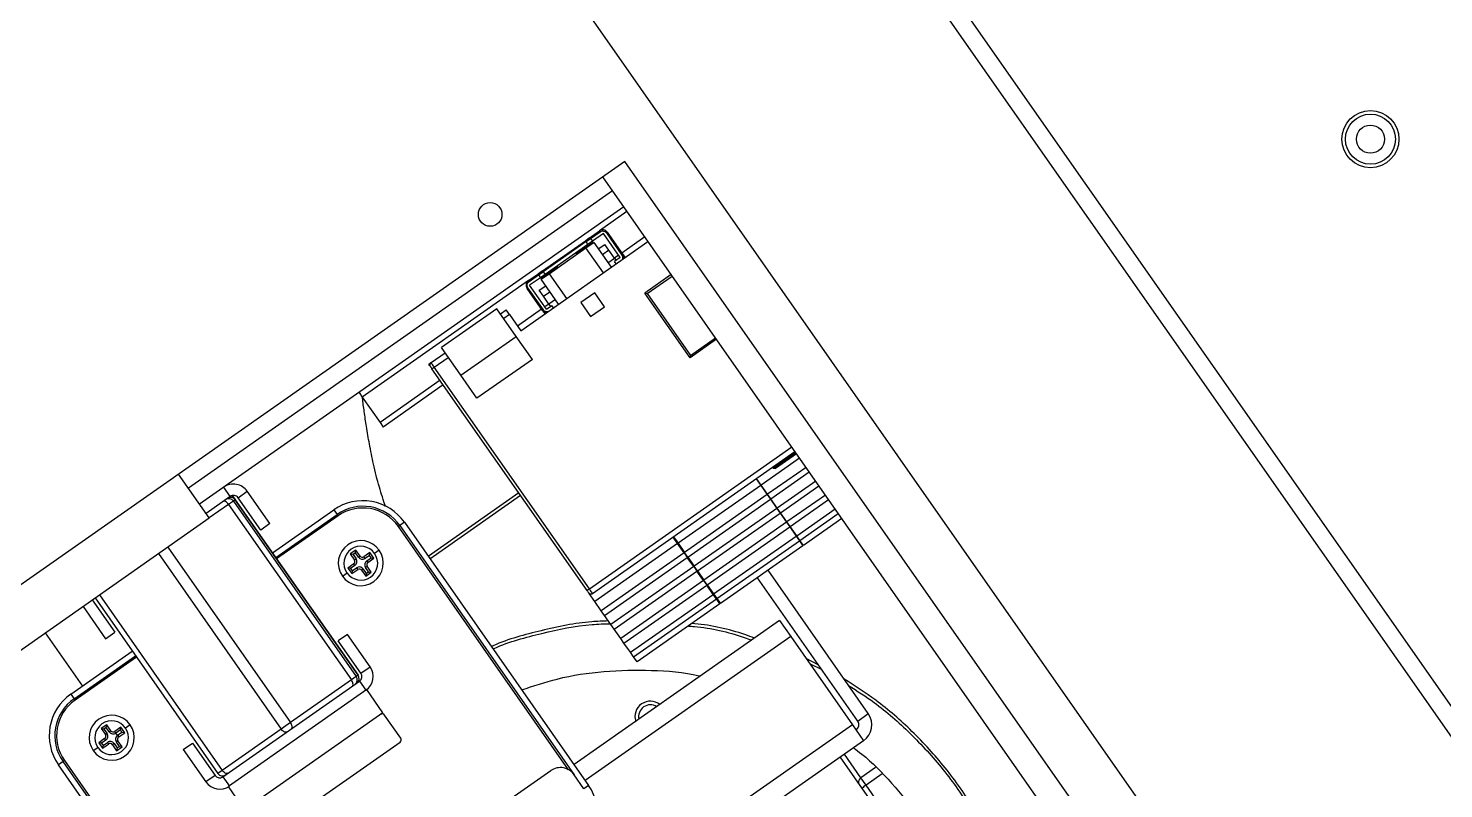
# Model space of a CAD drawing. Header units: millimetres. Extents: x 152904052 to 153933663, y 538271515 to 539240469.
# Drawn here: x 153458949.4 to 153459200.7, y 538574194.4 to 538574329.4 of the extents above; entities that cross this region are included whole.
import ezdxf

# ---------------------------------------------------------------- set-up
doc = ezdxf.new("R2010")
doc.units = ezdxf.units.MM
doc.layers.add('POWR', color=5, linetype='Continuous')

msp = doc.modelspace()

# ---------------------------------------------------------------- linework, layer by layer
at = {"layer": 'POWR', "color": 7}
for p, q in [((153459059.09, 538574413.23), (153459245.81, 538574146.57)), ((153459056.55, 538574411.45), (153459243.31, 538574144.73)), ((153459014.04, 538574381.68), (153459200.8, 538574114.96)), ((153459055.37, 538574305.75), (153458743.64, 538574087.48)), ((153459175.82, 538574133.73), (153459055.37, 538574305.75)), ((153459171.88, 538574130.98), (153459051.43, 538574303)), ((153459053.18, 538574300.5), (153458977.86, 538574247.76)), ((153459055.16, 538574297.67), (153458979.84, 538574244.93)), ((153459055.73, 538574296.85), (153459050.84, 538574293.43)), ((153459036.86, 538574275.7), (153459059.46, 538574291.53)), ((153459040.72, 538574286.34), (153459048.34, 538574291.68)), ((153459048.46, 538574291.51), (153459040.84, 538574286.18)), ((153459046.74, 538574289.34), (153459049.73, 538574291.43)), ((153459048.34, 538574291.68), (153459048.46, 538574291.51)), ((153459048.46, 538574291.51), (153459049.27, 538574292.09)), ((153459048.8, 538574291.02), (153459048.46, 538574291.51)), ((153459049.62, 538574291.6), (153459048.8, 538574291.02)), ((153459049, 538574292.14), (153459050.84, 538574293.43)), ((153459049.27, 538574292.09), (153459050.95, 538574293.26)), ((153459049.27, 538574292.09), (153459049.62, 538574291.6)), ((153459051.54, 538574292.94), (153459049.62, 538574291.6)), ((153459049.73, 538574291.43), (153459049.62, 538574291.6)), ((153459050.84, 538574293.43), (153459050.95, 538574293.26)), ((153459054.53, 538574288.68), (153459051.54, 538574292.94)), ((153459052.07, 538574293.07), (153459052.23, 538574293.18)), ((153459052.07, 538574293.07), (153459054.82, 538574289.13)), ((153459052.23, 538574293.18), (153459054.99, 538574289.25)), ((153459058.89, 538574292.35), (153459054.81, 538574289.49)), ((153459048.8, 538574291.02), (153459041.18, 538574285.69)), ((153459041.89, 538574285.81), (153459048.44, 538574290.4)), ((153459046.63, 538574289.5), (153459046.8, 538574289.26)), ((153459048.44, 538574290.4), (153459049.83, 538574291.38)), ((153459051.54, 538574285.98), (153459048.44, 538574290.4)), ((153459049.83, 538574291.38), (153459052.93, 538574286.95)), ((153459050.63, 538574290.23), (153459051.78, 538574291.03)), ((153459052.53, 538574289.97), (153459051.38, 538574289.17)), ((153459052.53, 538574289.97), (153459051.78, 538574291.03)), ((153459053.5, 538574288.58), (153459052.53, 538574289.97)), ((153459054.24, 538574289.09), (153459053.5, 538574288.58)), ((153459054.99, 538574289.25), (153459054.82, 538574289.13)), ((153459054.99, 538574289.25), (153459055.39, 538574288.68)), ((153459040.48, 538574284.95), (153459043.47, 538574287.04)), ((153459043.52, 538574286.96), (153459043.35, 538574287.21)), ((153459052.36, 538574287.77), (153459053.5, 538574288.58)), ((153459053.5, 538574288.58), (153459053.79, 538574288.17)), ((153459054.53, 538574288.68), (153459053.54, 538574288)), ((153459053.83, 538574287.59), (153459053.54, 538574288)), ((153459038.22, 538574284.59), (153459008.73, 538574263.94)), ((153459038.22, 538574284.59), (153459040.07, 538574285.88)), ((153459038.34, 538574284.43), (153459038.22, 538574284.59)), ((153459038.34, 538574284.43), (153459040.02, 538574285.61)), ((153459040.36, 538574285.11), (153459038.44, 538574283.77)), ((153459040.02, 538574285.61), (153459040.84, 538574286.18)), ((153459040.02, 538574285.61), (153459040.36, 538574285.11)), ((153459041.18, 538574285.69), (153459040.36, 538574285.11)), ((153459040.36, 538574285.11), (153459040.48, 538574284.95)), ((153459040.49, 538574284.84), (153459041.89, 538574285.81)), ((153459043.59, 538574280.42), (153459040.49, 538574284.84)), ((153459040.84, 538574286.18), (153459040.72, 538574286.34)), ((153459040.84, 538574286.18), (153459041.18, 538574285.69)), ((153459041.89, 538574285.81), (153459044.98, 538574281.39)), ((153459063.58, 538574285.65), (153459058.92, 538574282.38)), ((153459059.34, 538574282.31), (153459063.76, 538574285.4)), ((153459037.98, 538574283.2), (153459038.14, 538574283.32)), ((153459040.73, 538574279.27), (153459037.98, 538574283.2)), ((153459040.9, 538574279.38), (153459038.14, 538574283.32)), ((153459041.42, 538574279.51), (153459038.44, 538574283.77)), ((153459040.15, 538574282.89), (153459041.3, 538574283.69)), ((153459040.9, 538574281.82), (153459040.15, 538574282.89)), ((153459040.9, 538574281.82), (153459042.04, 538574282.63)), ((153459041.87, 538574280.43), (153459040.9, 538574281.82)), ((153459050.01, 538574282.41), (153459047.55, 538574280.69)), ((153459051.73, 538574279.95), (153459050.01, 538574282.41)), ((153459058.92, 538574282.38), (153459059.34, 538574282.31)), ((153459066.95, 538574270.91), (153459058.92, 538574282.38)), ((153459059.34, 538574282.31), (153459067.02, 538574271.33)), ((153459032.62, 538574279.6), (153459022.8, 538574272.72)), ((153459036.07, 538574274.69), (153459032.62, 538574279.6)), ((153459033.27, 538574278.68), (153459034.28, 538574279.39)), ((153459034.85, 538574278.57), (153459034.28, 538574279.39)), ((153459040.56, 538574279.51), (153459036.29, 538574276.52)), ((153459040.9, 538574279.38), (153459040.73, 538574279.27)), ((153459040.73, 538574279.27), (153459041.13, 538574278.7)), ((153459041.87, 538574280.43), (153459041.13, 538574279.92)), ((153459041.42, 538574279.51), (153459042.4, 538574280.19)), ((153459043.02, 538574281.23), (153459041.87, 538574280.43)), ((153459041.87, 538574280.43), (153459042.16, 538574280.02)), ((153459042.69, 538574279.78), (153459042.4, 538574280.19)), ((153459047.55, 538574280.69), (153459049.27, 538574278.23)), ((153459049.27, 538574278.23), (153459051.73, 538574279.95)), ((153459034.85, 538574278.57), (153459033.84, 538574277.86)), ((153459034.85, 538574278.57), (153459036.86, 538574275.7)), ((153459026.24, 538574267.8), (153459036.07, 538574274.69)), ((153459038.93, 538574270.59), (153459036.07, 538574274.69)), ((153459071.61, 538574274.18), (153459066.95, 538574270.91)), ((153459067.02, 538574271.33), (153459071.44, 538574274.42)), ((153459020.94, 538574270.05), (153459023.44, 538574271.8)), ((153459026.24, 538574267.8), (153459022.8, 538574272.72)), ((153459066.95, 538574270.91), (153459067.02, 538574271.33)), ((153459020.53, 538574269.76), (153459020.94, 538574270.05)), ((153459020.72, 538574269.5), (153459020.53, 538574269.76)), ((153459048.64, 538574229.62), (153459021.1, 538574268.94)), ((153459021.51, 538574269.23), (153459024.01, 538574270.98)), ((153459049.05, 538574229.91), (153459021.51, 538574269.23)), ((153459038.93, 538574270.59), (153459029.1, 538574263.71)), ((153459022.54, 538574266.9), (153459011.89, 538574259.44)), ((153459029.1, 538574263.71), (153459026.24, 538574267.8)), ((153459008.16, 538574264.76), (153459008.73, 538574263.94)), ((153459008.73, 538574263.94), (153459011.89, 538574259.44)), ((153459023.11, 538574266.08), (153459012.46, 538574258.62)), ((153459011.89, 538574259.44), (153459012.46, 538574258.62)), ((153459049.05, 538574229.91), (153459084.99, 538574255.08)), ((153459049.62, 538574229.09), (153459085.56, 538574254.26)), ((153459081.7, 538574251.31), (153459085.68, 538574254.09)), ((153459085.85, 538574253.85), (153459082.12, 538574251.24)), ((153459086.37, 538574253.1), (153459079.55, 538574248.32)), ((153459087.52, 538574251.46), (153459080.7, 538574246.69)), ((153459081.59, 538574251.48), (153459081.7, 538574251.31)), ((153459081.7, 538574251.31), (153459082.12, 538574251.24)), ((153458981.56, 538574242.48), (153458976.11, 538574250.26)), ((153459078.66, 538574249.42), (153459079.47, 538574248.27)), ((153459079.55, 538574248.32), (153459078.74, 538574249.48)), ((153459081.27, 538574245.87), (153459088.09, 538574250.64)), ((153459089.24, 538574249.01), (153459082.42, 538574244.23)), ((153458985.29, 538574246.31), (153458980.99, 538574243.29)), ((153458985.29, 538574246.31), (153458984.14, 538574247.94)), ((153458985.57, 538574246.44), (153458985.87, 538574246.01)), ((153458985.66, 538574246.47), (153458986.17, 538574245.75)), ((153458986.19, 538574245.72), (153458985.67, 538574246.47)), ((153458986.68, 538574246.06), (153458988.32, 538574247.21)), ((153458992.33, 538574241.47), (153458988.32, 538574247.21)), ((153459036.53, 538574246.91), (153459020.46, 538574235.66)), ((153459020.74, 538574235.25), (153459036.82, 538574246.5)), ((153459079.47, 538574248.27), (153459064.8, 538574238)), ((153459080.61, 538574246.63), (153459065.95, 538574236.36)), ((153459079.47, 538574248.27), (153459080.61, 538574246.63)), ((153459080.7, 538574246.69), (153459079.55, 538574248.32)), ((153459080.61, 538574246.63), (153459081.19, 538574245.81)), ((153459081.27, 538574245.87), (153459080.7, 538574246.69)), ((153459082.99, 538574243.41), (153459089.81, 538574248.19)), ((153459090.96, 538574246.55), (153459084.14, 538574241.77)), ((153458984.99, 538574244.88), (153458981.56, 538574242.48)), ((153458985.85, 538574245.48), (153458984.99, 538574244.88)), ((153458984.99, 538574244.88), (153459006.79, 538574213.75)), ((153458986.19, 538574245.72), (153458985.85, 538574245.48)), ((153458985.85, 538574245.48), (153459007.65, 538574214.35)), ((153459007.99, 538574214.59), (153458986.19, 538574245.72)), ((153458986.19, 538574245.72), (153459007.99, 538574214.59)), ((153458986.19, 538574245.72), (153458986.19, 538574245.72)), ((153458990.7, 538574240.33), (153458986.68, 538574246.06)), ((153458992.79, 538574236.3), (153459003.68, 538574243.92)), ((153459003.68, 538574243.92), (153459004.25, 538574243.11)), ((153459066.52, 538574235.54), (153459081.19, 538574245.81)), ((153459082.33, 538574244.17), (153459067.67, 538574233.9)), ((153459081.19, 538574245.81), (153459082.33, 538574244.17)), ((153459082.42, 538574244.23), (153459081.27, 538574245.87)), ((153459082.33, 538574244.17), (153459082.91, 538574243.35)), ((153459082.99, 538574243.41), (153459082.42, 538574244.23)), ((153459084.71, 538574240.95), (153459091.53, 538574245.73)), ((153459085.86, 538574239.31), (153459092.68, 538574244.09)), ((153458760.39, 538574087.61), (153458981.56, 538574242.48)), ((153458992.33, 538574241.47), (153458990.7, 538574240.33)), ((153458993.36, 538574235.48), (153459004.25, 538574243.11)), ((153459004.43, 538574242.86), (153458993.53, 538574235.23)), ((153459004.43, 538574242.86), (153459004.25, 538574243.11)), ((153459015.15, 538574240.97), (153459015.4, 538574241.14)), ((153459016.21, 538574241.71), (153459015.4, 538574241.14)), ((153459015.4, 538574241.14), (153459046.37, 538574196.91)), ((153459016.21, 538574241.71), (153459048.91, 538574195.02)), ((153459068.24, 538574233.08), (153459082.91, 538574243.35)), ((153459084.05, 538574241.71), (153459069.39, 538574231.45)), ((153459082.91, 538574243.35), (153459084.05, 538574241.71)), ((153459084.14, 538574241.77), (153459082.99, 538574243.41)), ((153459084.05, 538574241.71), (153459084.63, 538574240.89)), ((153459084.71, 538574240.95), (153459084.14, 538574241.77)), ((153459086.43, 538574238.49), (153459093.25, 538574243.27)), ((153459093.88, 538574242.38), (153459087.05, 538574237.6)), ((153459045.37, 538574197.81), (153459015.15, 538574240.97)), ((153459064.72, 538574237.94), (153459063.91, 538574239.1)), ((153459063.99, 538574239.16), (153459064.8, 538574238)), ((153459069.97, 538574230.63), (153459084.63, 538574240.89)), ((153459071.11, 538574228.99), (153459085.78, 538574239.26)), ((153459084.63, 538574240.89), (153459085.78, 538574239.26)), ((153459085.86, 538574239.31), (153459084.71, 538574240.95)), ((153459085.78, 538574239.26), (153459086.35, 538574238.44)), ((153459086.43, 538574238.49), (153459085.86, 538574239.31)), ((153458972.54, 538574236.16), (153458994.34, 538574205.03)), ((153458974.18, 538574237.31), (153458995.98, 538574206.18)), ((153459007.59, 538574236.77), (153459006.61, 538574236.09)), ((153459007.5, 538574236.28), (153459007.1, 538574236)), ((153459007.5, 538574236.28), (153459007.59, 538574236.77)), ((153459008.05, 538574235.51), (153459007.5, 538574236.28)), ((153459008.33, 538574235.71), (153459007.59, 538574236.77)), ((153459010.1, 538574236.33), (153459009.03, 538574235.59)), ((153459010.01, 538574235.84), (153459010.1, 538574236.33)), ((153459010.78, 538574235.35), (153459010.1, 538574236.33)), ((153459011.75, 538574236.76), (153459010.93, 538574236.18)), ((153459064.72, 538574237.94), (153459050.02, 538574227.65)), ((153459065.87, 538574236.3), (153459051.17, 538574226.01)), ((153459065.87, 538574236.3), (153459064.72, 538574237.94)), ((153459064.8, 538574238), (153459065.95, 538574236.36)), ((153459065.87, 538574236.3), (153459066.44, 538574235.48)), ((153459066.52, 538574235.54), (153459065.95, 538574236.36)), ((153459071.69, 538574228.17), (153459086.35, 538574238.44)), ((153459086.97, 538574237.55), (153459072.31, 538574227.28)), ((153459086.35, 538574238.44), (153459086.97, 538574237.55)), ((153459087.05, 538574237.6), (153459086.43, 538574238.49)), ((153459007.23, 538574234.32), (153459006.16, 538574233.58)), ((153459007.1, 538574236), (153459006.61, 538574236.09)), ((153459006.61, 538574236.09), (153459007.35, 538574235.02)), ((153459007.43, 538574234.04), (153459006.65, 538574233.49)), ((153459006.94, 538574233.08), (153459007.72, 538574233.63)), ((153459007.1, 538574236), (153459007.64, 538574235.22)), ((153459007.43, 538574234.04), (153459007.23, 538574234.32)), ((153459007.64, 538574235.22), (153459007.35, 538574235.02)), ((153459007.72, 538574233.63), (153459007.92, 538574233.34)), ((153459008.05, 538574235.51), (153459008.33, 538574235.71)), ((153459009.23, 538574235.3), (153459009.03, 538574235.59)), ((153459010.01, 538574235.84), (153459009.23, 538574235.3)), ((153459009.31, 538574233.7), (153459009.6, 538574233.91)), ((153459009.85, 538574232.93), (153459009.31, 538574233.7)), ((153459009.52, 538574234.89), (153459010.29, 538574235.43)), ((153459009.52, 538574234.89), (153459009.72, 538574234.6)), ((153459010.34, 538574232.84), (153459009.6, 538574233.91)), ((153459009.72, 538574234.6), (153459010.78, 538574235.35)), ((153459010.29, 538574235.43), (153459010.01, 538574235.84)), ((153459010.29, 538574235.43), (153459010.78, 538574235.35)), ((153459051.74, 538574225.19), (153459066.44, 538574235.48)), ((153459067.59, 538574233.85), (153459052.89, 538574223.55)), ((153459067.59, 538574233.85), (153459066.44, 538574235.48)), ((153459066.52, 538574235.54), (153459067.67, 538574233.9)), ((153459067.59, 538574233.85), (153459068.16, 538574233.03)), ((153459068.24, 538574233.08), (153459067.67, 538574233.9)), ((153459005.2, 538574232.17), (153459006.02, 538574232.74)), ((153459006.16, 538574233.58), (153459006.85, 538574232.6)), ((153459006.65, 538574233.49), (153459006.16, 538574233.58)), ((153459006.65, 538574233.49), (153459006.94, 538574233.08)), ((153459006.85, 538574232.6), (153459007.92, 538574233.34)), ((153459006.94, 538574233.08), (153459006.85, 538574232.6)), ((153459008.9, 538574233.42), (153459008.61, 538574233.22)), ((153459008.61, 538574233.22), (153459009.36, 538574232.15)), ((153459008.9, 538574233.42), (153459009.45, 538574232.64)), ((153459009.36, 538574232.15), (153459010.34, 538574232.84)), ((153459009.45, 538574232.64), (153459009.36, 538574232.15)), ((153459009.45, 538574232.64), (153459009.85, 538574232.93)), ((153459009.85, 538574232.93), (153459010.34, 538574232.84)), ((153459053.46, 538574222.73), (153459068.16, 538574233.03)), ((153459069.31, 538574231.39), (153459054.61, 538574221.09)), ((153459069.31, 538574231.39), (153459068.16, 538574233.03)), ((153459068.24, 538574233.08), (153459069.39, 538574231.45)), ((153459069.31, 538574231.39), (153459069.88, 538574230.57)), ((153459069.97, 538574230.63), (153459069.39, 538574231.45)), ((153459096.7, 538574206.45), (153459078.89, 538574231.88)), ((153459098.58, 538574207.77), (153459080.77, 538574233.2)), ((153458962.07, 538574228.83), (153458983.86, 538574197.7)), ((153459050.02, 538574227.65), (153459049.02, 538574229.07)), ((153459055.18, 538574220.28), (153459069.88, 538574230.57)), ((153459056.33, 538574218.64), (153459071.03, 538574228.93)), ((153459071.03, 538574228.93), (153459069.88, 538574230.57)), ((153459069.97, 538574230.63), (153459071.11, 538574228.99)), ((153459071.6, 538574228.11), (153459071.03, 538574228.93)), ((153459071.11, 538574228.99), (153459071.69, 538574228.17)), ((153458959.16, 538574226.79), (153458963.17, 538574221.05)), ((153458960.8, 538574227.94), (153458964.81, 538574222.2)), ((153458961.29, 538574228.28), (153458983.08, 538574197.15)), ((153459051.17, 538574226.01), (153459050.02, 538574227.65)), ((153459056.9, 538574217.82), (153459071.6, 538574228.11)), ((153459072.23, 538574227.22), (153459057.53, 538574216.93)), ((153459072.23, 538574227.22), (153459071.6, 538574228.11)), ((153459071.69, 538574228.17), (153459072.31, 538574227.28)), ((153459082.82, 538574224.26), (153459046.33, 538574198.71)), ((153459051.74, 538574225.19), (153459051.17, 538574226.01)), ((153459052.89, 538574223.55), (153459051.74, 538574225.19)), ((153459053.46, 538574222.73), (153459052.89, 538574223.55)), ((153459082.82, 538574224.26), (153459084.8, 538574221.44)), ((153458952.44, 538574222.09), (153458959.04, 538574212.66)), ((153458963.17, 538574221.05), (153458964.81, 538574222.2)), ((153459006.1, 538574221.81), (153459004.46, 538574220.67)), ((153459010.11, 538574216.08), (153459006.1, 538574221.81)), ((153459084.8, 538574221.44), (153459048.31, 538574195.88)), ((153459054.61, 538574221.09), (153459053.46, 538574222.73)), ((153459055.18, 538574220.28), (153459054.61, 538574221.09)), ((153459084.8, 538574221.44), (153459095.75, 538574205.79)), ((153458956.99, 538574211.23), (153458967.88, 538574218.86)), ((153459008.48, 538574214.93), (153459004.46, 538574220.67)), ((153459056.33, 538574218.64), (153459055.18, 538574220.28)), ((153459056.9, 538574217.82), (153459056.33, 538574218.64)), ((153458957.56, 538574210.41), (153458968.46, 538574218.04)), ((153458968.63, 538574217.79), (153458957.73, 538574210.17)), ((153459008.48, 538574214.93), (153459010.11, 538574216.08)), ((153459057.53, 538574216.93), (153459056.9, 538574217.82)), ((153459089.7, 538574216.45), (153459087.52, 538574217.55)), ((153459088.13, 538574216.68), (153459090.3, 538574215.58)), ((153458983.98, 538574196.56), (153459008.23, 538574213.54)), ((153459006.79, 538574213.75), (153458995.98, 538574206.18)), ((153459007.65, 538574214.35), (153459006.79, 538574213.75)), ((153459007.99, 538574214.59), (153459007.65, 538574214.35)), ((153459007.99, 538574214.59), (153459007.99, 538574214.59)), ((153459008.23, 538574213.54), (153459009.38, 538574211.9)), ((153458956.99, 538574211.23), (153458957.56, 538574210.41)), ((153459009.54, 538574212.02), (153458984.97, 538574194.81)), ((153459012.41, 538574207.92), (153459009.54, 538574212.02)), ((153458957.73, 538574210.17), (153458957.56, 538574210.41)), ((153459012.41, 538574207.92), (153458987.84, 538574190.71)), ((153458995.98, 538574206.18), (153458994.34, 538574205.03)), ((153459015.56, 538574203.42), (153459012.7, 538574207.51)), ((153459096.7, 538574206.45), (153459098.58, 538574207.77)), ((153458963.35, 538574205.8), (153458962.37, 538574205.11)), ((153458962.37, 538574205.11), (153458963.12, 538574204.05)), ((153458962.86, 538574205.03), (153458962.37, 538574205.11)), ((153458963.27, 538574205.31), (153458962.86, 538574205.03)), ((153458962.86, 538574205.03), (153458963.41, 538574204.25)), ((153458963.41, 538574204.25), (153458963.12, 538574204.05)), ((153458963.27, 538574205.31), (153458963.35, 538574205.8)), ((153458963.81, 538574204.53), (153458963.27, 538574205.31)), ((153458964.1, 538574204.74), (153458963.35, 538574205.8)), ((153458963.81, 538574204.53), (153458964.1, 538574204.74)), ((153458965.86, 538574205.36), (153458964.8, 538574204.61)), ((153458965, 538574204.32), (153458964.8, 538574204.61)), ((153458964.91, 538574204.27), (153458965.2, 538574203.86)), ((153458965.78, 538574204.87), (153458965, 538574204.32)), ((153458965.28, 538574203.92), (153458966.06, 538574204.46)), ((153458965.28, 538574203.92), (153458965.48, 538574203.63)), ((153458965.48, 538574203.63), (153458966.55, 538574204.38)), ((153458965.78, 538574204.87), (153458965.86, 538574205.36)), ((153458966.06, 538574204.46), (153458965.78, 538574204.87)), ((153458966.55, 538574204.38), (153458965.86, 538574205.36)), ((153458966.06, 538574204.46), (153458966.55, 538574204.38)), ((153458967.52, 538574205.78), (153458966.7, 538574205.21)), ((153458994.34, 538574205.03), (153458983.86, 538574197.7)), ((153459095.75, 538574205.79), (153459043.39, 538574169.12)), ((153459095.75, 538574205.79), (153459097.73, 538574202.96)), ((153458960.96, 538574201.2), (153458961.78, 538574201.77)), ((153458962.99, 538574203.35), (153458961.93, 538574202.61)), ((153458961.93, 538574202.61), (153458962.62, 538574201.62)), ((153458962.42, 538574202.52), (153458961.93, 538574202.61)), ((153458963.2, 538574203.06), (153458962.42, 538574202.52)), ((153458962.42, 538574202.52), (153458962.7, 538574202.11)), ((153458962.62, 538574201.62), (153458963.68, 538574202.37)), ((153458962.7, 538574202.11), (153458962.62, 538574201.62)), ((153458962.7, 538574202.11), (153458963.48, 538574202.66)), ((153458963.2, 538574203.06), (153458962.99, 538574203.35)), ((153458963.48, 538574202.66), (153458963.68, 538574202.37)), ((153458964.67, 538574202.45), (153458964.38, 538574202.24)), ((153458964.38, 538574202.24), (153458965.12, 538574201.18)), ((153458964.67, 538574202.45), (153458965.21, 538574201.67)), ((153458965.07, 538574202.73), (153458965.36, 538574202.93)), ((153458965.62, 538574201.95), (153458965.07, 538574202.73)), ((153458965.12, 538574201.18), (153458966.11, 538574201.87)), ((153458965.21, 538574201.67), (153458965.12, 538574201.18)), ((153458965.21, 538574201.67), (153458965.62, 538574201.95)), ((153458966.11, 538574201.87), (153458965.36, 538574202.93)), ((153458965.62, 538574201.95), (153458966.11, 538574201.87)), ((153458976.94, 538574201.39), (153458978.58, 538574202.54)), ((153458976.94, 538574201.39), (153458980.95, 538574195.66)), ((153458978.58, 538574202.54), (153458982.59, 538574196.81)), ((153458991.69, 538574186.09), (153459015.44, 538574202.72)), ((153459097.73, 538574202.96), (153459076.23, 538574187.91)), ((153458955.6, 538574199.27), (153458954.78, 538574198.7)), ((153458987.47, 538574152), (153458954.78, 538574198.7)), ((153458955.84, 538574199.44), (153458955.6, 538574199.27)), ((153458986.57, 538574155.04), (153458955.6, 538574199.27)), ((153458955.84, 538574199.44), (153458986.07, 538574156.28)), ((153459104.22, 538574184.89), (153459093.6, 538574200.07)), ((153459097.26, 538574196.4), (153459094.33, 538574200.58)), ((153458982.59, 538574196.81), (153458980.95, 538574195.66)), ((153458983.86, 538574197.7), (153458983.08, 538574197.15)), ((153458983.98, 538574196.56), (153458985.13, 538574194.92)), ((153459042.19, 538574197.64), (153458987.31, 538574159.21)), ((153459048.09, 538574194.45), (153459046.37, 538574196.91)), ((153459099.85, 538574198.21), (153459097.26, 538574196.4)), ((153459098.18, 538574195.09), (153459097.26, 538574196.4)), ((153459101.02, 538574197.08), (153459098.18, 538574195.09)), ((153458987.84, 538574190.71), (153458984.97, 538574194.81)), ((153459048.91, 538574195.02), (153459048.09, 538574194.45)), ((153459105.96, 538574183.98), (153459098.18, 538574195.09))]:
    msp.add_line(p, q, dxfattribs=at)
at = {"layer": 'POWR', "color": 7, "flags": 128}
for points in [[(153458984.99, 538574244.88), (153458984.87, 538574245.03), (153458984.74, 538574245.17), (153458984.61, 538574245.29), (153458984.47, 538574245.38), (153458984.34, 538574245.44), (153458984.22, 538574245.47), (153458984.12, 538574245.46), (153458984.03, 538574245.43)], [(153459006.97, 538574212.66), (153459007.04, 538574212.73), (153459007.08, 538574212.83), (153459007.09, 538574212.95), (153459007.08, 538574213.09), (153459007.04, 538574213.25), (153459006.98, 538574213.42), (153459006.89, 538574213.59), (153459006.79, 538574213.75)], [(153458996.16, 538574205.09), (153458996.22, 538574205.16), (153458996.26, 538574205.25), (153458996.28, 538574205.38), (153458996.27, 538574205.52), (153458996.23, 538574205.68), (153458996.17, 538574205.84), (153458996.08, 538574206.01), (153458995.98, 538574206.18)], [(153458995.34, 538574204.51), (153458995.25, 538574204.47), (153458995.13, 538574204.46), (153458995.01, 538574204.48), (153458994.87, 538574204.54), (153458994.73, 538574204.63), (153458994.59, 538574204.74), (153458994.46, 538574204.88), (153458994.34, 538574205.03)], [(153458984.86, 538574197.18), (153458984.77, 538574197.14), (153458984.66, 538574197.13), (153458984.53, 538574197.15), (153458984.39, 538574197.21), (153458984.25, 538574197.29), (153458984.11, 538574197.41), (153458983.98, 538574197.54), (153458983.86, 538574197.7)]]:
    msp.add_lwpolyline(points, dxfattribs=at)
at = {"layer": 'POWR', "color": 7}
for centre, radius in [((153459187.74, 538574309.69), 5.06), ((153459187.74, 538574309.69), 4.44), ((153459187.74, 538574309.69), 2.5), ((153459031.44, 538574296.33), 2.1)]:
    msp.add_circle(centre, radius, dxfattribs=at)
for centre, radius, start, end in [((153459049.11, 538574291.97), 0.2, 35, 125), ((153459051.41, 538574292.61), 1, 35, 125), ((153459054.17, 538574288.68), 1, 350.573, 35), ((153459038.8, 538574283.77), 1, 125, 215), ((153459040.18, 538574285.72), 0.2, 125, 215), ((153459041.55, 538574279.84), 1, 215, 259.427), ((153458985.86, 538574245.49), 3, 35, 125), ((153458985.86, 538574245.49), 1, 35, 125), ((153458985.03, 538574244.91), 1, 34.9891, 124.9891), ((153458985.37, 538574245.14), 1, 35, 125), ((153458985.37, 538574245.14), 1, 34.9891, 124.9891), ((153459008.84, 538574236.55), 9, 35, 125), ((153459008.84, 538574236.55), 8, 35, 125), ((153459008.84, 538574236.55), 7.7, 35, 125), ((153459008.47, 538574234.46), 4, 35, 215), ((153459008.47, 538574234.46), 4, 215, 35), ((153459008.47, 538574234.46), 3, 35, 215), ((153459008.47, 538574234.46), 3, 215, 35), ((153459006.94, 538574234.73), 0.5, 305, 35), ((153459006.94, 538574234.73), 0.851, 305, 35), ((153459008.2, 538574232.93), 0.851, 35, 125), ((153459008.74, 538574236), 0.851, 215, 305), ((153459008.74, 538574236), 0.5, 215, 305), ((153459010.01, 538574234.19), 0.851, 125, 215), ((153459010.01, 538574234.19), 0.5, 125, 215), ((153459008.2, 538574232.93), 0.5, 35, 125), ((153459007.66, 538574214.36), 3, 305, 35), ((153459006.83, 538574213.78), 1, 305.0109, 35.0109), ((153459007.17, 538574214.02), 1, 305, 35), ((153459007.17, 538574214.02), 1, 305.0109, 35.0109), ((153459007.66, 538574214.36), 1, 305, 35), ((153458962.15, 538574203.86), 9, 125, 215), ((153458962.15, 538574203.86), 8, 125, 215), ((153458962.15, 538574203.86), 7.7, 125, 215), ((153459059.89, 538574207.23), 2.75, 51.9124, 198.0876), ((153459059.89, 538574207.23), 2.1, 125, 192.6073), ((153459059.89, 538574207.23), 2.1, 57.3927, 125), ((153458964.24, 538574203.49), 4, 35, 215), ((153458964.24, 538574203.49), 3, 35, 215), ((153459012.29, 538574207.22), 0.5, 35, 125), ((153459095.75, 538574205.79), 1.15, 305, 35), ((153459095.75, 538574205.79), 3.45, 305, 35), ((153458964.24, 538574203.49), 4, 215, 35), ((153458964.24, 538574203.49), 3, 215, 35), ((153458962.71, 538574203.76), 0.5, 305, 35), ((153458962.71, 538574203.76), 0.851, 305, 35), ((153458964.51, 538574205.02), 0.851, 215, 305), ((153458964.51, 538574205.02), 0.5, 215, 305), ((153458965.77, 538574203.22), 0.851, 125, 215), ((153458965.77, 538574203.22), 0.5, 125, 215), ((153458963.97, 538574201.96), 0.851, 35, 125), ((153458963.97, 538574201.96), 0.5, 35, 125), ((153459015.16, 538574203.13), 0.5, 305, 35), ((153458983.41, 538574197.38), 1, 215, 305), ((153458983.9, 538574197.72), 1, 215, 305), ((153459043.91, 538574195.19), 3, 35, 125), ((153459097.83, 538574195.56), 1.01, 123.9489, 186.0448), ((153458983.41, 538574197.38), 3, 215, 305), ((153459041.54, 538574189.86), 9, 305, 35), ((153459100.55, 538574191.49), 4.31, 123.4063, 135.421)]:
    msp.add_arc(centre, radius, start, end, dxfattribs=at)
for points, knots in [([(153459049, 538574292.14), (153459048.99, 538574292.13), (153459048.97, 538574292.12), (153459048.89, 538574292.06), (153459048.81, 538574292), (153459048.7, 538574291.93), (153459048.55, 538574291.82), (153459048.42, 538574291.73), (153459048.34, 538574291.68)], [0, 0, 0, 0, 0.239443, 0.36994, 0.5, 0.630497, 0.760557, 1, 1, 1, 1]), ([(153459050.95, 538574293.26), (153459051.04, 538574293.31), (153459051.18, 538574293.39), (153459051.39, 538574293.41), (153459051.55, 538574293.4), (153459051.71, 538574293.36), (153459051.9, 538574293.26), (153459052, 538574293.14), (153459052.07, 538574293.07)], [0, 0, 0, 0, 0.239443, 0.36994, 0.5, 0.630497, 0.760557, 1, 1, 1, 1]), ([(153459054.82, 538574289.13), (153459054.87, 538574289.05), (153459054.95, 538574288.91), (153459054.97, 538574288.7), (153459054.96, 538574288.54), (153459054.93, 538574288.41), (153459054.89, 538574288.34), (153459054.88, 538574288.32)], [0, 0, 0, 0, 0.349844, 0.54051, 0.730538, 0.921204, 1, 1, 1, 1]), ([(153459038.14, 538574283.32), (153459038.09, 538574283.4), (153459038.02, 538574283.54), (153459037.99, 538574283.75), (153459038, 538574283.91), (153459038.05, 538574284.07), (153459038.15, 538574284.26), (153459038.26, 538574284.36), (153459038.34, 538574284.43)], [0, 0, 0, 0, 0.239443, 0.36994, 0.5, 0.630497, 0.760557, 1, 1, 1, 1]), ([(153459040.72, 538574286.34), (153459040.64, 538574286.28), (153459040.51, 538574286.2), (153459040.36, 538574286.09), (153459040.26, 538574286.02), (153459040.17, 538574285.96), (153459040.09, 538574285.9), (153459040.08, 538574285.89), (153459040.07, 538574285.88)], [0, 0, 0, 0, 0.239443, 0.36994, 0.5, 0.630497, 0.760557, 1, 1, 1, 1]), ([(153459041.64, 538574279.05), (153459041.62, 538574279.05), (153459041.54, 538574279.04), (153459041.41, 538574279.05), (153459041.25, 538574279.09), (153459041.06, 538574279.19), (153459040.96, 538574279.31), (153459040.9, 538574279.38)], [0, 0, 0, 0, 0.079501, 0.269515, 0.460167, 0.650181, 1, 1, 1, 1]), ([(153459012.85, 538574244.46), (153459012.48, 538574245.62), (153459011.66, 538574248.13), (153459010.75, 538574251.86), (153459010.01, 538574255.45), (153459009.48, 538574258.56), (153459009.09, 538574261.26), (153459008.85, 538574263.04), (153459008.74, 538574263.94), (153459008.73, 538574264.05)], [0, 0, 0, 0, 0.181096, 0.390589, 0.572408, 0.729693, 0.863626, 0.983614, 1, 1, 1, 1]), ([(153459052.43, 538574224.2), (153459051.44, 538574224.17), (153459047.42, 538574224.05), (153459040.55, 538574222.55), (153459034.58, 538574221.01), (153459031.76, 538574219.71), (153459031.66, 538574219.66)], [0, 0, 0, 0, 0.138759, 0.564722, 0.983649, 1, 1, 1, 1]), ([(153459031.95, 538574219.25), (153459032.02, 538574219.28), (153459034.78, 538574220.55), (153459040.67, 538574222.06), (153459047.59, 538574223.57), (153459051.69, 538574223.69), (153459052.77, 538574223.72)], [0, 0, 0, 0, 0.010585, 0.425896, 0.848183, 1, 1, 1, 1]), ([(153459078.39, 538574221.16), (153459077.82, 538574221.37), (153459074.4, 538574222.62), (153459070.63, 538574223.48), (153459067.44, 538574223.74), (153459067.27, 538574223.75)], [0, 0, 0, 0, 0.1599268, 0.9556562, 1, 1, 1, 1]), ([(153459066.64, 538574223.31), (153459066.99, 538574223.28), (153459070.35, 538574223.01), (153459074.16, 538574222.17), (153459077.44, 538574220.97), (153459077.89, 538574220.81)], [0, 0, 0, 0, 0.092851, 0.875095, 1, 1, 1, 1]), ([(153459037.03, 538574211.98), (153459039.12, 538574212.68), (153459043.87, 538574214.25), (153459051.66, 538574215.44), (153459060.09, 538574215.55), (153459065.86, 538574215.15), (153459068.67, 538574214.42), (153459068.74, 538574214.4)], [0, 0, 0, 0, 0.205347, 0.466225, 0.729578, 0.992931, 1, 1, 1, 1]), ([(153459127.66, 538574154.04), (153459127.69, 538574154.76), (153459127.85, 538574158.51), (153459126.99, 538574165.31), (153459125.01, 538574174.25), (153459121.8, 538574182.85), (153459117.56, 538574190.9), (153459112.41, 538574198.22), (153459106.51, 538574204.66), (153459100.48, 538574209.95), (153459096.2, 538574212.68), (153459094.29, 538574213.9)], [0, 0, 0, 0, 0.030131, 0.157165, 0.285275, 0.413386, 0.54042, 0.665356, 0.787271, 0.905377, 1, 1, 1, 1]), ([(153459095.08, 538574212.77), (153459096.62, 538574211.78), (153459100.51, 538574209.29), (153459106.16, 538574204.3), (153459112.02, 538574197.91), (153459117.13, 538574190.64), (153459121.34, 538574182.65), (153459124.54, 538574174.11), (153459126.49, 538574165.23), (153459127.34, 538574158.7), (153459127.2, 538574155.21), (153459127.18, 538574154.72)], [0, 0, 0, 0, 0.078951, 0.200388, 0.325741, 0.454201, 0.584818, 0.716542, 0.848265, 0.978883, 1, 1, 1, 1]), ([(153459095.94, 538574201.7), (153459096.43, 538574201.34), (153459098.91, 538574199.51), (153459102.79, 538574195.49), (153459107.57, 538574189.67), (153459111.62, 538574183.07), (153459114.75, 538574176.43), (153459116.02, 538574171.86), (153459116.57, 538574169.87)], [0, 0, 0, 0, 0.047475, 0.239579, 0.431683, 0.632114, 0.839742, 1, 1, 1, 1])]:
    msp.add_open_spline(points, degree=3, knots=knots, dxfattribs=at)
for points in [[(153459020.94, 538574270.05), (153459020.89, 538574270.01), (153459020.79, 538574269.92), (153459020.72, 538574269.73), (153459020.72, 538574269.53), (153459020.79, 538574269.41), (153459020.82, 538574269.35)], [(153459020.82, 538574269.35), (153459020.82, 538574269.35), (153459020.83, 538574269.33), (153459020.9, 538574269.24), (153459020.99, 538574269.1), (153459021.07, 538574269), (153459021.1, 538574268.94)], [(153459021.51, 538574269.23), (153459021.44, 538574269.34), (153459021.29, 538574269.55), (153459021.1, 538574269.82), (153459020.97, 538574270.01), (153459020.95, 538574270.04), (153459020.94, 538574270.05)], [(153459021.1, 538574268.94), (153459021.11, 538574268.95), (153459021.12, 538574268.96), (153459021.22, 538574269.02), (153459021.35, 538574269.12), (153459021.46, 538574269.19), (153459021.51, 538574269.23)], [(153459049.05, 538574229.91), (153459048.99, 538574229.87), (153459048.88, 538574229.8), (153459048.75, 538574229.7), (153459048.65, 538574229.64), (153459048.64, 538574229.63), (153459048.64, 538574229.62)], [(153459048.64, 538574229.62), (153459048.67, 538574229.57), (153459048.75, 538574229.46), (153459048.84, 538574229.33), (153459048.91, 538574229.23), (153459048.92, 538574229.22), (153459048.92, 538574229.21)], [(153459048.92, 538574229.21), (153459048.97, 538574229.17), (153459049.05, 538574229.07), (153459049.24, 538574229), (153459049.45, 538574229), (153459049.56, 538574229.06), (153459049.62, 538574229.09)], [(153459049.62, 538574229.09), (153459049.61, 538574229.1), (153459049.59, 538574229.13), (153459049.46, 538574229.32), (153459049.27, 538574229.59), (153459049.12, 538574229.8), (153459049.05, 538574229.91)]]:
    msp.add_open_spline(points, degree=3, dxfattribs=at)

doc.saveas('drawing.dxf')
